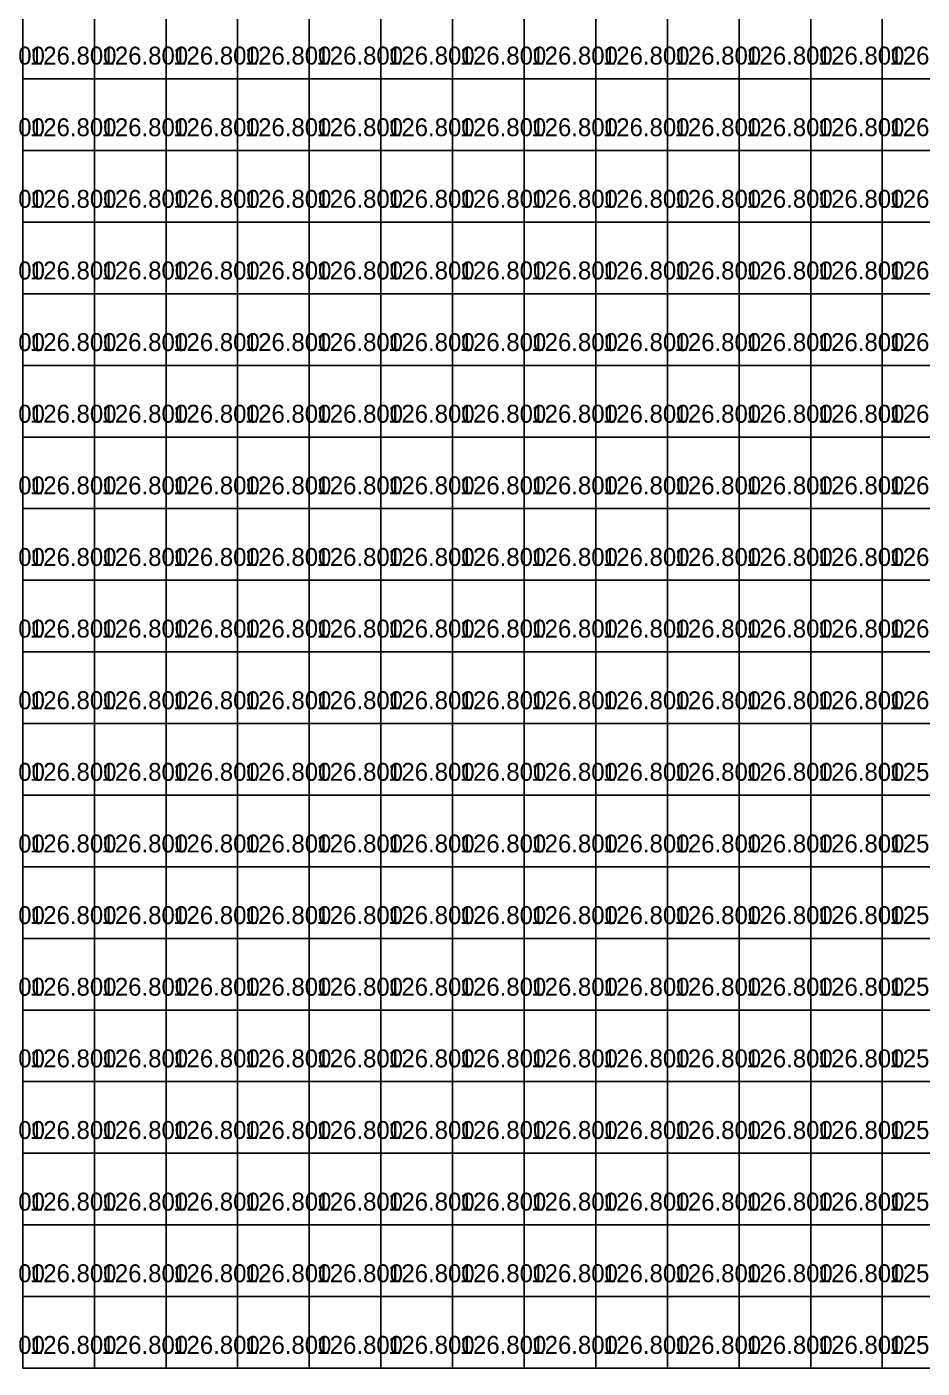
# Model space of a CAD drawing. Header units: metres. Extents: x 287857 to 287978, y 62957 to 63018.
# Drawn here: x 287910.98 to 287923.48, y 62956.83 to 62975.56 of the extents above; entities that cross this region are included whole.
import ezdxf

# ---------------------------------------------------------------- set-up
doc = ezdxf.new("R2010")
doc.units = ezdxf.units.M
doc.layers.add('ARCH-INTERP', color=7, linetype='Continuous', true_color=0x64748b)
doc.layers.add('ARCH-LEVEL-TXT', color=7, linetype='Continuous', true_color=0xa78bfa)

msp = doc.modelspace()

# ---------------------------------------------------------------- linework, layer by layer
at = {"layer": 'ARCH-INTERP'}
for points in [[(287910.925, 62974.831, 126.8), (287911.925, 62974.831, 126.8), (287911.925, 62975.831, 126.8), (287910.925, 62975.831, 126.8), (287910.925, 62974.831, 126.8)], [(287911.925, 62974.831, 126.8), (287912.925, 62974.831, 126.8), (287912.925, 62975.831, 126.8), (287911.925, 62975.831, 126.8), (287911.925, 62974.831, 126.8)], [(287912.925, 62974.831, 126.8), (287913.925, 62974.831, 126.8), (287913.925, 62975.831, 126.8), (287912.925, 62975.831, 126.8), (287912.925, 62974.831, 126.8)], [(287913.925, 62974.831, 126.8), (287914.925, 62974.831, 126.8), (287914.925, 62975.831, 126.8), (287913.925, 62975.831, 126.8), (287913.925, 62974.831, 126.8)], [(287914.925, 62974.831, 126.8), (287915.925, 62974.831, 126.8), (287915.925, 62975.831, 126.8), (287914.925, 62975.831, 126.8), (287914.925, 62974.831, 126.8)], [(287915.925, 62974.831, 126.8), (287916.925, 62974.831, 126.8), (287916.925, 62975.831, 126.8), (287915.925, 62975.831, 126.8), (287915.925, 62974.831, 126.8)], [(287916.925, 62974.831, 126.8), (287917.925, 62974.831, 126.8), (287917.925, 62975.831, 126.8), (287916.925, 62975.831, 126.8), (287916.925, 62974.831, 126.8)], [(287917.925, 62974.831, 126.8), (287918.925, 62974.831, 126.8), (287918.925, 62975.831, 126.8), (287917.925, 62975.831, 126.8), (287917.925, 62974.831, 126.8)], [(287918.925, 62974.831, 126.8), (287919.925, 62974.831, 126.8), (287919.925, 62975.831, 126.8), (287918.925, 62975.831, 126.8), (287918.925, 62974.831, 126.8)], [(287919.925, 62974.831, 126.8), (287920.925, 62974.831, 126.8), (287920.925, 62975.831, 126.8), (287919.925, 62975.831, 126.8), (287919.925, 62974.831, 126.8)], [(287920.925, 62974.831, 126.8), (287921.925, 62974.831, 126.8), (287921.925, 62975.831, 126.8), (287920.925, 62975.831, 126.8), (287920.925, 62974.831, 126.8)], [(287921.925, 62974.831, 126.8), (287922.925, 62974.831, 126.8), (287922.925, 62975.831, 126.8), (287921.925, 62975.831, 126.8), (287921.925, 62974.831, 126.8)], [(287922.925, 62974.831, 126.8), (287923.925, 62974.831, 126.8), (287923.925, 62975.831, 126.8), (287922.925, 62975.831, 126.8), (287922.925, 62974.831, 126.8)], [(287910.925, 62973.831, 126.8), (287911.925, 62973.831, 126.8), (287911.925, 62974.831, 126.8), (287910.925, 62974.831, 126.8), (287910.925, 62973.831, 126.8)], [(287911.925, 62973.831, 126.8), (287912.925, 62973.831, 126.8), (287912.925, 62974.831, 126.8), (287911.925, 62974.831, 126.8), (287911.925, 62973.831, 126.8)], [(287912.925, 62973.831, 126.8), (287913.925, 62973.831, 126.8), (287913.925, 62974.831, 126.8), (287912.925, 62974.831, 126.8), (287912.925, 62973.831, 126.8)], [(287913.925, 62973.831, 126.8), (287914.925, 62973.831, 126.8), (287914.925, 62974.831, 126.8), (287913.925, 62974.831, 126.8), (287913.925, 62973.831, 126.8)], [(287914.925, 62973.831, 126.8), (287915.925, 62973.831, 126.8), (287915.925, 62974.831, 126.8), (287914.925, 62974.831, 126.8), (287914.925, 62973.831, 126.8)], [(287915.925, 62973.831, 126.8), (287916.925, 62973.831, 126.8), (287916.925, 62974.831, 126.8), (287915.925, 62974.831, 126.8), (287915.925, 62973.831, 126.8)], [(287916.925, 62973.831, 126.8), (287917.925, 62973.831, 126.8), (287917.925, 62974.831, 126.8), (287916.925, 62974.831, 126.8), (287916.925, 62973.831, 126.8)], [(287917.925, 62973.831, 126.8), (287918.925, 62973.831, 126.8), (287918.925, 62974.831, 126.8), (287917.925, 62974.831, 126.8), (287917.925, 62973.831, 126.8)], [(287918.925, 62973.831, 126.8), (287919.925, 62973.831, 126.8), (287919.925, 62974.831, 126.8), (287918.925, 62974.831, 126.8), (287918.925, 62973.831, 126.8)], [(287919.925, 62973.831, 126.8), (287920.925, 62973.831, 126.8), (287920.925, 62974.831, 126.8), (287919.925, 62974.831, 126.8), (287919.925, 62973.831, 126.8)], [(287920.925, 62973.831, 126.8), (287921.925, 62973.831, 126.8), (287921.925, 62974.831, 126.8), (287920.925, 62974.831, 126.8), (287920.925, 62973.831, 126.8)], [(287921.925, 62973.831, 126.8), (287922.925, 62973.831, 126.8), (287922.925, 62974.831, 126.8), (287921.925, 62974.831, 126.8), (287921.925, 62973.831, 126.8)], [(287922.925, 62973.831, 126.8), (287923.925, 62973.831, 126.8), (287923.925, 62974.831, 126.8), (287922.925, 62974.831, 126.8), (287922.925, 62973.831, 126.8)], [(287910.925, 62972.831, 126.8), (287911.925, 62972.831, 126.8), (287911.925, 62973.831, 126.8), (287910.925, 62973.831, 126.8), (287910.925, 62972.831, 126.8)], [(287911.925, 62972.831, 126.8), (287912.925, 62972.831, 126.8), (287912.925, 62973.831, 126.8), (287911.925, 62973.831, 126.8), (287911.925, 62972.831, 126.8)], [(287912.925, 62972.831, 126.8), (287913.925, 62972.831, 126.8), (287913.925, 62973.831, 126.8), (287912.925, 62973.831, 126.8), (287912.925, 62972.831, 126.8)], [(287913.925, 62972.831, 126.8), (287914.925, 62972.831, 126.8), (287914.925, 62973.831, 126.8), (287913.925, 62973.831, 126.8), (287913.925, 62972.831, 126.8)], [(287914.925, 62972.831, 126.8), (287915.925, 62972.831, 126.8), (287915.925, 62973.831, 126.8), (287914.925, 62973.831, 126.8), (287914.925, 62972.831, 126.8)], [(287915.925, 62972.831, 126.8), (287916.925, 62972.831, 126.8), (287916.925, 62973.831, 126.8), (287915.925, 62973.831, 126.8), (287915.925, 62972.831, 126.8)], [(287916.925, 62972.831, 126.8), (287917.925, 62972.831, 126.8), (287917.925, 62973.831, 126.8), (287916.925, 62973.831, 126.8), (287916.925, 62972.831, 126.8)], [(287917.925, 62972.831, 126.8), (287918.925, 62972.831, 126.8), (287918.925, 62973.831, 126.8), (287917.925, 62973.831, 126.8), (287917.925, 62972.831, 126.8)], [(287918.925, 62972.831, 126.8), (287919.925, 62972.831, 126.8), (287919.925, 62973.831, 126.8), (287918.925, 62973.831, 126.8), (287918.925, 62972.831, 126.8)], [(287919.925, 62972.831, 126.8), (287920.925, 62972.831, 126.8), (287920.925, 62973.831, 126.8), (287919.925, 62973.831, 126.8), (287919.925, 62972.831, 126.8)], [(287920.925, 62972.831, 126.8), (287921.925, 62972.831, 126.8), (287921.925, 62973.831, 126.8), (287920.925, 62973.831, 126.8), (287920.925, 62972.831, 126.8)], [(287921.925, 62972.831, 126.8), (287922.925, 62972.831, 126.8), (287922.925, 62973.831, 126.8), (287921.925, 62973.831, 126.8), (287921.925, 62972.831, 126.8)], [(287922.925, 62972.831, 126.8), (287923.925, 62972.831, 126.8), (287923.925, 62973.831, 126.8), (287922.925, 62973.831, 126.8), (287922.925, 62972.831, 126.8)], [(287910.925, 62971.831, 126.8), (287911.925, 62971.831, 126.8), (287911.925, 62972.831, 126.8), (287910.925, 62972.831, 126.8), (287910.925, 62971.831, 126.8)], [(287911.925, 62971.831, 126.8), (287912.925, 62971.831, 126.8), (287912.925, 62972.831, 126.8), (287911.925, 62972.831, 126.8), (287911.925, 62971.831, 126.8)], [(287912.925, 62971.831, 126.8), (287913.925, 62971.831, 126.8), (287913.925, 62972.831, 126.8), (287912.925, 62972.831, 126.8), (287912.925, 62971.831, 126.8)], [(287913.925, 62971.831, 126.8), (287914.925, 62971.831, 126.8), (287914.925, 62972.831, 126.8), (287913.925, 62972.831, 126.8), (287913.925, 62971.831, 126.8)], [(287914.925, 62971.831, 126.8), (287915.925, 62971.831, 126.8), (287915.925, 62972.831, 126.8), (287914.925, 62972.831, 126.8), (287914.925, 62971.831, 126.8)], [(287915.925, 62971.831, 126.8), (287916.925, 62971.831, 126.8), (287916.925, 62972.831, 126.8), (287915.925, 62972.831, 126.8), (287915.925, 62971.831, 126.8)], [(287916.925, 62971.831, 126.8), (287917.925, 62971.831, 126.8), (287917.925, 62972.831, 126.8), (287916.925, 62972.831, 126.8), (287916.925, 62971.831, 126.8)], [(287917.925, 62971.831, 126.8), (287918.925, 62971.831, 126.8), (287918.925, 62972.831, 126.8), (287917.925, 62972.831, 126.8), (287917.925, 62971.831, 126.8)], [(287918.925, 62971.831, 126.8), (287919.925, 62971.831, 126.8), (287919.925, 62972.831, 126.8), (287918.925, 62972.831, 126.8), (287918.925, 62971.831, 126.8)], [(287919.925, 62971.831, 126.8), (287920.925, 62971.831, 126.8), (287920.925, 62972.831, 126.8), (287919.925, 62972.831, 126.8), (287919.925, 62971.831, 126.8)], [(287920.925, 62971.831, 126.8), (287921.925, 62971.831, 126.8), (287921.925, 62972.831, 126.8), (287920.925, 62972.831, 126.8), (287920.925, 62971.831, 126.8)], [(287921.925, 62971.831, 126.8), (287922.925, 62971.831, 126.8), (287922.925, 62972.831, 126.8), (287921.925, 62972.831, 126.8), (287921.925, 62971.831, 126.8)], [(287922.925, 62971.831, 126.8), (287923.925, 62971.831, 126.8), (287923.925, 62972.831, 126.8), (287922.925, 62972.831, 126.8), (287922.925, 62971.831, 126.8)], [(287910.925, 62970.831, 126.8), (287911.925, 62970.831, 126.8), (287911.925, 62971.831, 126.8), (287910.925, 62971.831, 126.8), (287910.925, 62970.831, 126.8)], [(287911.925, 62970.831, 126.8), (287912.925, 62970.831, 126.8), (287912.925, 62971.831, 126.8), (287911.925, 62971.831, 126.8), (287911.925, 62970.831, 126.8)], [(287912.925, 62970.831, 126.8), (287913.925, 62970.831, 126.8), (287913.925, 62971.831, 126.8), (287912.925, 62971.831, 126.8), (287912.925, 62970.831, 126.8)], [(287913.925, 62970.831, 126.8), (287914.925, 62970.831, 126.8), (287914.925, 62971.831, 126.8), (287913.925, 62971.831, 126.8), (287913.925, 62970.831, 126.8)], [(287914.925, 62970.831, 126.8), (287915.925, 62970.831, 126.8), (287915.925, 62971.831, 126.8), (287914.925, 62971.831, 126.8), (287914.925, 62970.831, 126.8)], [(287915.925, 62970.831, 126.8), (287916.925, 62970.831, 126.8), (287916.925, 62971.831, 126.8), (287915.925, 62971.831, 126.8), (287915.925, 62970.831, 126.8)], [(287916.925, 62970.831, 126.8), (287917.925, 62970.831, 126.8), (287917.925, 62971.831, 126.8), (287916.925, 62971.831, 126.8), (287916.925, 62970.831, 126.8)], [(287917.925, 62970.831, 126.8), (287918.925, 62970.831, 126.8), (287918.925, 62971.831, 126.8), (287917.925, 62971.831, 126.8), (287917.925, 62970.831, 126.8)], [(287918.925, 62970.831, 126.8), (287919.925, 62970.831, 126.8), (287919.925, 62971.831, 126.8), (287918.925, 62971.831, 126.8), (287918.925, 62970.831, 126.8)], [(287919.925, 62970.831, 126.8), (287920.925, 62970.831, 126.8), (287920.925, 62971.831, 126.8), (287919.925, 62971.831, 126.8), (287919.925, 62970.831, 126.8)], [(287920.925, 62970.831, 126.8), (287921.925, 62970.831, 126.8), (287921.925, 62971.831, 126.8), (287920.925, 62971.831, 126.8), (287920.925, 62970.831, 126.8)], [(287921.925, 62970.831, 126.8), (287922.925, 62970.831, 126.8), (287922.925, 62971.831, 126.8), (287921.925, 62971.831, 126.8), (287921.925, 62970.831, 126.8)], [(287922.925, 62970.831, 126.8), (287923.925, 62970.831, 126.8), (287923.925, 62971.831, 126.8), (287922.925, 62971.831, 126.8), (287922.925, 62970.831, 126.8)], [(287910.925, 62969.831, 126.8), (287911.925, 62969.831, 126.8), (287911.925, 62970.831, 126.8), (287910.925, 62970.831, 126.8), (287910.925, 62969.831, 126.8)], [(287911.925, 62969.831, 126.8), (287912.925, 62969.831, 126.8), (287912.925, 62970.831, 126.8), (287911.925, 62970.831, 126.8), (287911.925, 62969.831, 126.8)], [(287912.925, 62969.831, 126.8), (287913.925, 62969.831, 126.8), (287913.925, 62970.831, 126.8), (287912.925, 62970.831, 126.8), (287912.925, 62969.831, 126.8)], [(287913.925, 62969.831, 126.8), (287914.925, 62969.831, 126.8), (287914.925, 62970.831, 126.8), (287913.925, 62970.831, 126.8), (287913.925, 62969.831, 126.8)], [(287914.925, 62969.831, 126.8), (287915.925, 62969.831, 126.8), (287915.925, 62970.831, 126.8), (287914.925, 62970.831, 126.8), (287914.925, 62969.831, 126.8)], [(287915.925, 62969.831, 126.8), (287916.925, 62969.831, 126.8), (287916.925, 62970.831, 126.8), (287915.925, 62970.831, 126.8), (287915.925, 62969.831, 126.8)], [(287916.925, 62969.831, 126.8), (287917.925, 62969.831, 126.8), (287917.925, 62970.831, 126.8), (287916.925, 62970.831, 126.8), (287916.925, 62969.831, 126.8)], [(287917.925, 62969.831, 126.8), (287918.925, 62969.831, 126.8), (287918.925, 62970.831, 126.8), (287917.925, 62970.831, 126.8), (287917.925, 62969.831, 126.8)], [(287918.925, 62969.831, 126.8), (287919.925, 62969.831, 126.8), (287919.925, 62970.831, 126.8), (287918.925, 62970.831, 126.8), (287918.925, 62969.831, 126.8)], [(287919.925, 62969.831, 126.8), (287920.925, 62969.831, 126.8), (287920.925, 62970.831, 126.8), (287919.925, 62970.831, 126.8), (287919.925, 62969.831, 126.8)], [(287920.925, 62969.831, 126.8), (287921.925, 62969.831, 126.8), (287921.925, 62970.831, 126.8), (287920.925, 62970.831, 126.8), (287920.925, 62969.831, 126.8)], [(287921.925, 62969.831, 126.8), (287922.925, 62969.831, 126.8), (287922.925, 62970.831, 126.8), (287921.925, 62970.831, 126.8), (287921.925, 62969.831, 126.8)], [(287922.925, 62969.831, 126.8), (287923.925, 62969.831, 126.8), (287923.925, 62970.831, 126.8), (287922.925, 62970.831, 126.8), (287922.925, 62969.831, 126.8)], [(287910.925, 62968.831, 126.8), (287911.925, 62968.831, 126.8), (287911.925, 62969.831, 126.8), (287910.925, 62969.831, 126.8), (287910.925, 62968.831, 126.8)], [(287911.925, 62968.831, 126.8), (287912.925, 62968.831, 126.8), (287912.925, 62969.831, 126.8), (287911.925, 62969.831, 126.8), (287911.925, 62968.831, 126.8)], [(287912.925, 62968.831, 126.8), (287913.925, 62968.831, 126.8), (287913.925, 62969.831, 126.8), (287912.925, 62969.831, 126.8), (287912.925, 62968.831, 126.8)], [(287913.925, 62968.831, 126.8), (287914.925, 62968.831, 126.8), (287914.925, 62969.831, 126.8), (287913.925, 62969.831, 126.8), (287913.925, 62968.831, 126.8)], [(287914.925, 62968.831, 126.8), (287915.925, 62968.831, 126.8), (287915.925, 62969.831, 126.8), (287914.925, 62969.831, 126.8), (287914.925, 62968.831, 126.8)], [(287915.925, 62968.831, 126.8), (287916.925, 62968.831, 126.8), (287916.925, 62969.831, 126.8), (287915.925, 62969.831, 126.8), (287915.925, 62968.831, 126.8)], [(287916.925, 62968.831, 126.8), (287917.925, 62968.831, 126.8), (287917.925, 62969.831, 126.8), (287916.925, 62969.831, 126.8), (287916.925, 62968.831, 126.8)], [(287917.925, 62968.831, 126.8), (287918.925, 62968.831, 126.8), (287918.925, 62969.831, 126.8), (287917.925, 62969.831, 126.8), (287917.925, 62968.831, 126.8)], [(287918.925, 62968.831, 126.8), (287919.925, 62968.831, 126.8), (287919.925, 62969.831, 126.8), (287918.925, 62969.831, 126.8), (287918.925, 62968.831, 126.8)], [(287919.925, 62968.831, 126.8), (287920.925, 62968.831, 126.8), (287920.925, 62969.831, 126.8), (287919.925, 62969.831, 126.8), (287919.925, 62968.831, 126.8)], [(287920.925, 62968.831, 126.8), (287921.925, 62968.831, 126.8), (287921.925, 62969.831, 126.8), (287920.925, 62969.831, 126.8), (287920.925, 62968.831, 126.8)], [(287921.925, 62968.831, 126.8), (287922.925, 62968.831, 126.8), (287922.925, 62969.831, 126.8), (287921.925, 62969.831, 126.8), (287921.925, 62968.831, 126.8)], [(287922.925, 62968.831, 126.8), (287923.925, 62968.831, 126.8), (287923.925, 62969.831, 126.8), (287922.925, 62969.831, 126.8), (287922.925, 62968.831, 126.8)], [(287910.925, 62967.831, 126.8), (287911.925, 62967.831, 126.8), (287911.925, 62968.831, 126.8), (287910.925, 62968.831, 126.8), (287910.925, 62967.831, 126.8)], [(287911.925, 62967.831, 126.8), (287912.925, 62967.831, 126.8), (287912.925, 62968.831, 126.8), (287911.925, 62968.831, 126.8), (287911.925, 62967.831, 126.8)], [(287912.925, 62967.831, 126.8), (287913.925, 62967.831, 126.8), (287913.925, 62968.831, 126.8), (287912.925, 62968.831, 126.8), (287912.925, 62967.831, 126.8)], [(287913.925, 62967.831, 126.8), (287914.925, 62967.831, 126.8), (287914.925, 62968.831, 126.8), (287913.925, 62968.831, 126.8), (287913.925, 62967.831, 126.8)], [(287914.925, 62967.831, 126.8), (287915.925, 62967.831, 126.8), (287915.925, 62968.831, 126.8), (287914.925, 62968.831, 126.8), (287914.925, 62967.831, 126.8)], [(287915.925, 62967.831, 126.8), (287916.925, 62967.831, 126.8), (287916.925, 62968.831, 126.8), (287915.925, 62968.831, 126.8), (287915.925, 62967.831, 126.8)], [(287916.925, 62967.831, 126.8), (287917.925, 62967.831, 126.8), (287917.925, 62968.831, 126.8), (287916.925, 62968.831, 126.8), (287916.925, 62967.831, 126.8)], [(287917.925, 62967.831, 126.8), (287918.925, 62967.831, 126.8), (287918.925, 62968.831, 126.8), (287917.925, 62968.831, 126.8), (287917.925, 62967.831, 126.8)], [(287918.925, 62967.831, 126.8), (287919.925, 62967.831, 126.8), (287919.925, 62968.831, 126.8), (287918.925, 62968.831, 126.8), (287918.925, 62967.831, 126.8)], [(287919.925, 62967.831, 126.8), (287920.925, 62967.831, 126.8), (287920.925, 62968.831, 126.8), (287919.925, 62968.831, 126.8), (287919.925, 62967.831, 126.8)], [(287920.925, 62967.831, 126.8), (287921.925, 62967.831, 126.8), (287921.925, 62968.831, 126.8), (287920.925, 62968.831, 126.8), (287920.925, 62967.831, 126.8)], [(287921.925, 62967.831, 126.8), (287922.925, 62967.831, 126.8), (287922.925, 62968.831, 126.8), (287921.925, 62968.831, 126.8), (287921.925, 62967.831, 126.8)], [(287922.925, 62967.831, 126.8), (287923.925, 62967.831, 126.8), (287923.925, 62968.831, 126.8), (287922.925, 62968.831, 126.8), (287922.925, 62967.831, 126.8)], [(287910.925, 62966.831, 126.8), (287911.925, 62966.831, 126.8), (287911.925, 62967.831, 126.8), (287910.925, 62967.831, 126.8), (287910.925, 62966.831, 126.8)], [(287911.925, 62966.831, 126.8), (287912.925, 62966.831, 126.8), (287912.925, 62967.831, 126.8), (287911.925, 62967.831, 126.8), (287911.925, 62966.831, 126.8)], [(287912.925, 62966.831, 126.8), (287913.925, 62966.831, 126.8), (287913.925, 62967.831, 126.8), (287912.925, 62967.831, 126.8), (287912.925, 62966.831, 126.8)], [(287913.925, 62966.831, 126.8), (287914.925, 62966.831, 126.8), (287914.925, 62967.831, 126.8), (287913.925, 62967.831, 126.8), (287913.925, 62966.831, 126.8)], [(287914.925, 62966.831, 126.8), (287915.925, 62966.831, 126.8), (287915.925, 62967.831, 126.8), (287914.925, 62967.831, 126.8), (287914.925, 62966.831, 126.8)], [(287915.925, 62966.831, 126.8), (287916.925, 62966.831, 126.8), (287916.925, 62967.831, 126.8), (287915.925, 62967.831, 126.8), (287915.925, 62966.831, 126.8)], [(287916.925, 62966.831, 126.8), (287917.925, 62966.831, 126.8), (287917.925, 62967.831, 126.8), (287916.925, 62967.831, 126.8), (287916.925, 62966.831, 126.8)], [(287917.925, 62966.831, 126.8), (287918.925, 62966.831, 126.8), (287918.925, 62967.831, 126.8), (287917.925, 62967.831, 126.8), (287917.925, 62966.831, 126.8)], [(287918.925, 62966.831, 126.8), (287919.925, 62966.831, 126.8), (287919.925, 62967.831, 126.8), (287918.925, 62967.831, 126.8), (287918.925, 62966.831, 126.8)], [(287919.925, 62966.831, 126.8), (287920.925, 62966.831, 126.8), (287920.925, 62967.831, 126.8), (287919.925, 62967.831, 126.8), (287919.925, 62966.831, 126.8)], [(287920.925, 62966.831, 126.8), (287921.925, 62966.831, 126.8), (287921.925, 62967.831, 126.8), (287920.925, 62967.831, 126.8), (287920.925, 62966.831, 126.8)], [(287921.925, 62966.831, 126.8), (287922.925, 62966.831, 126.8), (287922.925, 62967.831, 126.8), (287921.925, 62967.831, 126.8), (287921.925, 62966.831, 126.8)], [(287922.925, 62966.831, 126.8), (287923.925, 62966.831, 126.8), (287923.925, 62967.831, 126.8), (287922.925, 62967.831, 126.8), (287922.925, 62966.831, 126.8)], [(287910.925, 62965.831, 126.8), (287911.925, 62965.831, 126.8), (287911.925, 62966.831, 126.8), (287910.925, 62966.831, 126.8), (287910.925, 62965.831, 126.8)], [(287911.925, 62965.831, 126.8), (287912.925, 62965.831, 126.8), (287912.925, 62966.831, 126.8), (287911.925, 62966.831, 126.8), (287911.925, 62965.831, 126.8)], [(287912.925, 62965.831, 126.8), (287913.925, 62965.831, 126.8), (287913.925, 62966.831, 126.8), (287912.925, 62966.831, 126.8), (287912.925, 62965.831, 126.8)], [(287913.925, 62965.831, 126.8), (287914.925, 62965.831, 126.8), (287914.925, 62966.831, 126.8), (287913.925, 62966.831, 126.8), (287913.925, 62965.831, 126.8)], [(287914.925, 62965.831, 126.8), (287915.925, 62965.831, 126.8), (287915.925, 62966.831, 126.8), (287914.925, 62966.831, 126.8), (287914.925, 62965.831, 126.8)], [(287915.925, 62965.831, 126.8), (287916.925, 62965.831, 126.8), (287916.925, 62966.831, 126.8), (287915.925, 62966.831, 126.8), (287915.925, 62965.831, 126.8)], [(287916.925, 62965.831, 126.8), (287917.925, 62965.831, 126.8), (287917.925, 62966.831, 126.8), (287916.925, 62966.831, 126.8), (287916.925, 62965.831, 126.8)], [(287917.925, 62965.831, 126.8), (287918.925, 62965.831, 126.8), (287918.925, 62966.831, 126.8), (287917.925, 62966.831, 126.8), (287917.925, 62965.831, 126.8)], [(287918.925, 62965.831, 126.8), (287919.925, 62965.831, 126.8), (287919.925, 62966.831, 126.8), (287918.925, 62966.831, 126.8), (287918.925, 62965.831, 126.8)], [(287919.925, 62965.831, 126.8), (287920.925, 62965.831, 126.8), (287920.925, 62966.831, 126.8), (287919.925, 62966.831, 126.8), (287919.925, 62965.831, 126.8)], [(287920.925, 62965.831, 126.8), (287921.925, 62965.831, 126.8), (287921.925, 62966.831, 126.8), (287920.925, 62966.831, 126.8), (287920.925, 62965.831, 126.8)], [(287921.925, 62965.831, 126.8), (287922.925, 62965.831, 126.8), (287922.925, 62966.831, 126.8), (287921.925, 62966.831, 126.8), (287921.925, 62965.831, 126.8)], [(287922.925, 62965.831, 126.8), (287923.925, 62965.831, 126.8), (287923.925, 62966.831, 126.8), (287922.925, 62966.831, 126.8), (287922.925, 62965.831, 126.8)], [(287910.925, 62964.831, 126.8), (287911.925, 62964.831, 126.8), (287911.925, 62965.831, 126.8), (287910.925, 62965.831, 126.8), (287910.925, 62964.831, 126.8)], [(287911.925, 62964.831, 126.8), (287912.925, 62964.831, 126.8), (287912.925, 62965.831, 126.8), (287911.925, 62965.831, 126.8), (287911.925, 62964.831, 126.8)], [(287912.925, 62964.831, 126.8), (287913.925, 62964.831, 126.8), (287913.925, 62965.831, 126.8), (287912.925, 62965.831, 126.8), (287912.925, 62964.831, 126.8)], [(287913.925, 62964.831, 126.8), (287914.925, 62964.831, 126.8), (287914.925, 62965.831, 126.8), (287913.925, 62965.831, 126.8), (287913.925, 62964.831, 126.8)], [(287914.925, 62964.831, 126.8), (287915.925, 62964.831, 126.8), (287915.925, 62965.831, 126.8), (287914.925, 62965.831, 126.8), (287914.925, 62964.831, 126.8)], [(287915.925, 62964.831, 126.8), (287916.925, 62964.831, 126.8), (287916.925, 62965.831, 126.8), (287915.925, 62965.831, 126.8), (287915.925, 62964.831, 126.8)], [(287916.925, 62964.831, 126.8), (287917.925, 62964.831, 126.8), (287917.925, 62965.831, 126.8), (287916.925, 62965.831, 126.8), (287916.925, 62964.831, 126.8)], [(287917.925, 62964.831, 126.8), (287918.925, 62964.831, 126.8), (287918.925, 62965.831, 126.8), (287917.925, 62965.831, 126.8), (287917.925, 62964.831, 126.8)], [(287918.925, 62964.831, 126.8), (287919.925, 62964.831, 126.8), (287919.925, 62965.831, 126.8), (287918.925, 62965.831, 126.8), (287918.925, 62964.831, 126.8)], [(287919.925, 62964.831, 126.8), (287920.925, 62964.831, 126.8), (287920.925, 62965.831, 126.8), (287919.925, 62965.831, 126.8), (287919.925, 62964.831, 126.8)], [(287920.925, 62964.831, 126.8), (287921.925, 62964.831, 126.8), (287921.925, 62965.831, 126.8), (287920.925, 62965.831, 126.8), (287920.925, 62964.831, 126.8)], [(287921.925, 62964.831, 126.8), (287922.925, 62964.831, 126.8), (287922.925, 62965.831, 126.8), (287921.925, 62965.831, 126.8), (287921.925, 62964.831, 126.8)], [(287922.925, 62964.831, 125.35), (287923.925, 62964.831, 125.35), (287923.925, 62965.831, 125.35), (287922.925, 62965.831, 125.35), (287922.925, 62964.831, 125.35)], [(287910.925, 62963.831, 126.8), (287911.925, 62963.831, 126.8), (287911.925, 62964.831, 126.8), (287910.925, 62964.831, 126.8), (287910.925, 62963.831, 126.8)], [(287911.925, 62963.831, 126.8), (287912.925, 62963.831, 126.8), (287912.925, 62964.831, 126.8), (287911.925, 62964.831, 126.8), (287911.925, 62963.831, 126.8)], [(287912.925, 62963.831, 126.8), (287913.925, 62963.831, 126.8), (287913.925, 62964.831, 126.8), (287912.925, 62964.831, 126.8), (287912.925, 62963.831, 126.8)], [(287913.925, 62963.831, 126.8), (287914.925, 62963.831, 126.8), (287914.925, 62964.831, 126.8), (287913.925, 62964.831, 126.8), (287913.925, 62963.831, 126.8)], [(287914.925, 62963.831, 126.8), (287915.925, 62963.831, 126.8), (287915.925, 62964.831, 126.8), (287914.925, 62964.831, 126.8), (287914.925, 62963.831, 126.8)], [(287915.925, 62963.831, 126.8), (287916.925, 62963.831, 126.8), (287916.925, 62964.831, 126.8), (287915.925, 62964.831, 126.8), (287915.925, 62963.831, 126.8)], [(287916.925, 62963.831, 126.8), (287917.925, 62963.831, 126.8), (287917.925, 62964.831, 126.8), (287916.925, 62964.831, 126.8), (287916.925, 62963.831, 126.8)], [(287917.925, 62963.831, 126.8), (287918.925, 62963.831, 126.8), (287918.925, 62964.831, 126.8), (287917.925, 62964.831, 126.8), (287917.925, 62963.831, 126.8)], [(287918.925, 62963.831, 126.8), (287919.925, 62963.831, 126.8), (287919.925, 62964.831, 126.8), (287918.925, 62964.831, 126.8), (287918.925, 62963.831, 126.8)], [(287919.925, 62963.831, 126.8), (287920.925, 62963.831, 126.8), (287920.925, 62964.831, 126.8), (287919.925, 62964.831, 126.8), (287919.925, 62963.831, 126.8)], [(287920.925, 62963.831, 126.8), (287921.925, 62963.831, 126.8), (287921.925, 62964.831, 126.8), (287920.925, 62964.831, 126.8), (287920.925, 62963.831, 126.8)], [(287921.925, 62963.831, 126.8), (287922.925, 62963.831, 126.8), (287922.925, 62964.831, 126.8), (287921.925, 62964.831, 126.8), (287921.925, 62963.831, 126.8)], [(287922.925, 62963.831, 125.35), (287923.925, 62963.831, 125.35), (287923.925, 62964.831, 125.35), (287922.925, 62964.831, 125.35), (287922.925, 62963.831, 125.35)], [(287910.925, 62962.831, 126.8), (287911.925, 62962.831, 126.8), (287911.925, 62963.831, 126.8), (287910.925, 62963.831, 126.8), (287910.925, 62962.831, 126.8)], [(287911.925, 62962.831, 126.8), (287912.925, 62962.831, 126.8), (287912.925, 62963.831, 126.8), (287911.925, 62963.831, 126.8), (287911.925, 62962.831, 126.8)], [(287912.925, 62962.831, 126.8), (287913.925, 62962.831, 126.8), (287913.925, 62963.831, 126.8), (287912.925, 62963.831, 126.8), (287912.925, 62962.831, 126.8)], [(287913.925, 62962.831, 126.8), (287914.925, 62962.831, 126.8), (287914.925, 62963.831, 126.8), (287913.925, 62963.831, 126.8), (287913.925, 62962.831, 126.8)], [(287914.925, 62962.831, 126.8), (287915.925, 62962.831, 126.8), (287915.925, 62963.831, 126.8), (287914.925, 62963.831, 126.8), (287914.925, 62962.831, 126.8)], [(287915.925, 62962.831, 126.8), (287916.925, 62962.831, 126.8), (287916.925, 62963.831, 126.8), (287915.925, 62963.831, 126.8), (287915.925, 62962.831, 126.8)], [(287916.925, 62962.831, 126.8), (287917.925, 62962.831, 126.8), (287917.925, 62963.831, 126.8), (287916.925, 62963.831, 126.8), (287916.925, 62962.831, 126.8)], [(287917.925, 62962.831, 126.8), (287918.925, 62962.831, 126.8), (287918.925, 62963.831, 126.8), (287917.925, 62963.831, 126.8), (287917.925, 62962.831, 126.8)], [(287918.925, 62962.831, 126.8), (287919.925, 62962.831, 126.8), (287919.925, 62963.831, 126.8), (287918.925, 62963.831, 126.8), (287918.925, 62962.831, 126.8)], [(287919.925, 62962.831, 126.8), (287920.925, 62962.831, 126.8), (287920.925, 62963.831, 126.8), (287919.925, 62963.831, 126.8), (287919.925, 62962.831, 126.8)], [(287920.925, 62962.831, 126.8), (287921.925, 62962.831, 126.8), (287921.925, 62963.831, 126.8), (287920.925, 62963.831, 126.8), (287920.925, 62962.831, 126.8)], [(287921.925, 62962.831, 126.8), (287922.925, 62962.831, 126.8), (287922.925, 62963.831, 126.8), (287921.925, 62963.831, 126.8), (287921.925, 62962.831, 126.8)], [(287922.925, 62962.831, 125.35), (287923.925, 62962.831, 125.35), (287923.925, 62963.831, 125.35), (287922.925, 62963.831, 125.35), (287922.925, 62962.831, 125.35)], [(287910.925, 62961.831, 126.8), (287911.925, 62961.831, 126.8), (287911.925, 62962.831, 126.8), (287910.925, 62962.831, 126.8), (287910.925, 62961.831, 126.8)], [(287911.925, 62961.831, 126.8), (287912.925, 62961.831, 126.8), (287912.925, 62962.831, 126.8), (287911.925, 62962.831, 126.8), (287911.925, 62961.831, 126.8)], [(287912.925, 62961.831, 126.8), (287913.925, 62961.831, 126.8), (287913.925, 62962.831, 126.8), (287912.925, 62962.831, 126.8), (287912.925, 62961.831, 126.8)], [(287913.925, 62961.831, 126.8), (287914.925, 62961.831, 126.8), (287914.925, 62962.831, 126.8), (287913.925, 62962.831, 126.8), (287913.925, 62961.831, 126.8)], [(287914.925, 62961.831, 126.8), (287915.925, 62961.831, 126.8), (287915.925, 62962.831, 126.8), (287914.925, 62962.831, 126.8), (287914.925, 62961.831, 126.8)], [(287915.925, 62961.831, 126.8), (287916.925, 62961.831, 126.8), (287916.925, 62962.831, 126.8), (287915.925, 62962.831, 126.8), (287915.925, 62961.831, 126.8)], [(287916.925, 62961.831, 126.8), (287917.925, 62961.831, 126.8), (287917.925, 62962.831, 126.8), (287916.925, 62962.831, 126.8), (287916.925, 62961.831, 126.8)], [(287917.925, 62961.831, 126.8), (287918.925, 62961.831, 126.8), (287918.925, 62962.831, 126.8), (287917.925, 62962.831, 126.8), (287917.925, 62961.831, 126.8)], [(287918.925, 62961.831, 126.8), (287919.925, 62961.831, 126.8), (287919.925, 62962.831, 126.8), (287918.925, 62962.831, 126.8), (287918.925, 62961.831, 126.8)], [(287919.925, 62961.831, 126.8), (287920.925, 62961.831, 126.8), (287920.925, 62962.831, 126.8), (287919.925, 62962.831, 126.8), (287919.925, 62961.831, 126.8)], [(287920.925, 62961.831, 126.8), (287921.925, 62961.831, 126.8), (287921.925, 62962.831, 126.8), (287920.925, 62962.831, 126.8), (287920.925, 62961.831, 126.8)], [(287921.925, 62961.831, 126.8), (287922.925, 62961.831, 126.8), (287922.925, 62962.831, 126.8), (287921.925, 62962.831, 126.8), (287921.925, 62961.831, 126.8)], [(287922.925, 62961.831, 125.35), (287923.925, 62961.831, 125.35), (287923.925, 62962.831, 125.35), (287922.925, 62962.831, 125.35), (287922.925, 62961.831, 125.35)], [(287910.925, 62960.831, 126.8), (287911.925, 62960.831, 126.8), (287911.925, 62961.831, 126.8), (287910.925, 62961.831, 126.8), (287910.925, 62960.831, 126.8)], [(287911.925, 62960.831, 126.8), (287912.925, 62960.831, 126.8), (287912.925, 62961.831, 126.8), (287911.925, 62961.831, 126.8), (287911.925, 62960.831, 126.8)], [(287912.925, 62960.831, 126.8), (287913.925, 62960.831, 126.8), (287913.925, 62961.831, 126.8), (287912.925, 62961.831, 126.8), (287912.925, 62960.831, 126.8)], [(287913.925, 62960.831, 126.8), (287914.925, 62960.831, 126.8), (287914.925, 62961.831, 126.8), (287913.925, 62961.831, 126.8), (287913.925, 62960.831, 126.8)], [(287914.925, 62960.831, 126.8), (287915.925, 62960.831, 126.8), (287915.925, 62961.831, 126.8), (287914.925, 62961.831, 126.8), (287914.925, 62960.831, 126.8)], [(287915.925, 62960.831, 126.8), (287916.925, 62960.831, 126.8), (287916.925, 62961.831, 126.8), (287915.925, 62961.831, 126.8), (287915.925, 62960.831, 126.8)], [(287916.925, 62960.831, 126.8), (287917.925, 62960.831, 126.8), (287917.925, 62961.831, 126.8), (287916.925, 62961.831, 126.8), (287916.925, 62960.831, 126.8)], [(287917.925, 62960.831, 126.8), (287918.925, 62960.831, 126.8), (287918.925, 62961.831, 126.8), (287917.925, 62961.831, 126.8), (287917.925, 62960.831, 126.8)], [(287918.925, 62960.831, 126.8), (287919.925, 62960.831, 126.8), (287919.925, 62961.831, 126.8), (287918.925, 62961.831, 126.8), (287918.925, 62960.831, 126.8)], [(287919.925, 62960.831, 126.8), (287920.925, 62960.831, 126.8), (287920.925, 62961.831, 126.8), (287919.925, 62961.831, 126.8), (287919.925, 62960.831, 126.8)], [(287920.925, 62960.831, 126.8), (287921.925, 62960.831, 126.8), (287921.925, 62961.831, 126.8), (287920.925, 62961.831, 126.8), (287920.925, 62960.831, 126.8)], [(287921.925, 62960.831, 126.8), (287922.925, 62960.831, 126.8), (287922.925, 62961.831, 126.8), (287921.925, 62961.831, 126.8), (287921.925, 62960.831, 126.8)], [(287922.925, 62960.831, 125.35), (287923.925, 62960.831, 125.35), (287923.925, 62961.831, 125.35), (287922.925, 62961.831, 125.35), (287922.925, 62960.831, 125.35)], [(287910.925, 62959.831, 126.8), (287911.925, 62959.831, 126.8), (287911.925, 62960.831, 126.8), (287910.925, 62960.831, 126.8), (287910.925, 62959.831, 126.8)], [(287911.925, 62959.831, 126.8), (287912.925, 62959.831, 126.8), (287912.925, 62960.831, 126.8), (287911.925, 62960.831, 126.8), (287911.925, 62959.831, 126.8)], [(287912.925, 62959.831, 126.8), (287913.925, 62959.831, 126.8), (287913.925, 62960.831, 126.8), (287912.925, 62960.831, 126.8), (287912.925, 62959.831, 126.8)], [(287913.925, 62959.831, 126.8), (287914.925, 62959.831, 126.8), (287914.925, 62960.831, 126.8), (287913.925, 62960.831, 126.8), (287913.925, 62959.831, 126.8)], [(287914.925, 62959.831, 126.8), (287915.925, 62959.831, 126.8), (287915.925, 62960.831, 126.8), (287914.925, 62960.831, 126.8), (287914.925, 62959.831, 126.8)], [(287915.925, 62959.831, 126.8), (287916.925, 62959.831, 126.8), (287916.925, 62960.831, 126.8), (287915.925, 62960.831, 126.8), (287915.925, 62959.831, 126.8)], [(287916.925, 62959.831, 126.8), (287917.925, 62959.831, 126.8), (287917.925, 62960.831, 126.8), (287916.925, 62960.831, 126.8), (287916.925, 62959.831, 126.8)], [(287917.925, 62959.831, 126.8), (287918.925, 62959.831, 126.8), (287918.925, 62960.831, 126.8), (287917.925, 62960.831, 126.8), (287917.925, 62959.831, 126.8)], [(287918.925, 62959.831, 126.8), (287919.925, 62959.831, 126.8), (287919.925, 62960.831, 126.8), (287918.925, 62960.831, 126.8), (287918.925, 62959.831, 126.8)], [(287919.925, 62959.831, 126.8), (287920.925, 62959.831, 126.8), (287920.925, 62960.831, 126.8), (287919.925, 62960.831, 126.8), (287919.925, 62959.831, 126.8)], [(287920.925, 62959.831, 126.8), (287921.925, 62959.831, 126.8), (287921.925, 62960.831, 126.8), (287920.925, 62960.831, 126.8), (287920.925, 62959.831, 126.8)], [(287921.925, 62959.831, 126.8), (287922.925, 62959.831, 126.8), (287922.925, 62960.831, 126.8), (287921.925, 62960.831, 126.8), (287921.925, 62959.831, 126.8)], [(287922.925, 62959.831, 125.35), (287923.925, 62959.831, 125.35), (287923.925, 62960.831, 125.35), (287922.925, 62960.831, 125.35), (287922.925, 62959.831, 125.35)], [(287910.925, 62958.831, 126.8), (287911.925, 62958.831, 126.8), (287911.925, 62959.831, 126.8), (287910.925, 62959.831, 126.8), (287910.925, 62958.831, 126.8)], [(287911.925, 62958.831, 126.8), (287912.925, 62958.831, 126.8), (287912.925, 62959.831, 126.8), (287911.925, 62959.831, 126.8), (287911.925, 62958.831, 126.8)], [(287912.925, 62958.831, 126.8), (287913.925, 62958.831, 126.8), (287913.925, 62959.831, 126.8), (287912.925, 62959.831, 126.8), (287912.925, 62958.831, 126.8)], [(287913.925, 62958.831, 126.8), (287914.925, 62958.831, 126.8), (287914.925, 62959.831, 126.8), (287913.925, 62959.831, 126.8), (287913.925, 62958.831, 126.8)], [(287914.925, 62958.831, 126.8), (287915.925, 62958.831, 126.8), (287915.925, 62959.831, 126.8), (287914.925, 62959.831, 126.8), (287914.925, 62958.831, 126.8)], [(287915.925, 62958.831, 126.8), (287916.925, 62958.831, 126.8), (287916.925, 62959.831, 126.8), (287915.925, 62959.831, 126.8), (287915.925, 62958.831, 126.8)], [(287916.925, 62958.831, 126.8), (287917.925, 62958.831, 126.8), (287917.925, 62959.831, 126.8), (287916.925, 62959.831, 126.8), (287916.925, 62958.831, 126.8)], [(287917.925, 62958.831, 126.8), (287918.925, 62958.831, 126.8), (287918.925, 62959.831, 126.8), (287917.925, 62959.831, 126.8), (287917.925, 62958.831, 126.8)], [(287918.925, 62958.831, 126.8), (287919.925, 62958.831, 126.8), (287919.925, 62959.831, 126.8), (287918.925, 62959.831, 126.8), (287918.925, 62958.831, 126.8)], [(287919.925, 62958.831, 126.8), (287920.925, 62958.831, 126.8), (287920.925, 62959.831, 126.8), (287919.925, 62959.831, 126.8), (287919.925, 62958.831, 126.8)], [(287920.925, 62958.831, 126.8), (287921.925, 62958.831, 126.8), (287921.925, 62959.831, 126.8), (287920.925, 62959.831, 126.8), (287920.925, 62958.831, 126.8)], [(287921.925, 62958.831, 126.8), (287922.925, 62958.831, 126.8), (287922.925, 62959.831, 126.8), (287921.925, 62959.831, 126.8), (287921.925, 62958.831, 126.8)], [(287922.925, 62958.831, 125.35), (287923.925, 62958.831, 125.35), (287923.925, 62959.831, 125.35), (287922.925, 62959.831, 125.35), (287922.925, 62958.831, 125.35)], [(287910.925, 62957.831, 126.8), (287911.925, 62957.831, 126.8), (287911.925, 62958.831, 126.8), (287910.925, 62958.831, 126.8), (287910.925, 62957.831, 126.8)], [(287911.925, 62957.831, 126.8), (287912.925, 62957.831, 126.8), (287912.925, 62958.831, 126.8), (287911.925, 62958.831, 126.8), (287911.925, 62957.831, 126.8)], [(287912.925, 62957.831, 126.8), (287913.925, 62957.831, 126.8), (287913.925, 62958.831, 126.8), (287912.925, 62958.831, 126.8), (287912.925, 62957.831, 126.8)], [(287913.925, 62957.831, 126.8), (287914.925, 62957.831, 126.8), (287914.925, 62958.831, 126.8), (287913.925, 62958.831, 126.8), (287913.925, 62957.831, 126.8)], [(287914.925, 62957.831, 126.8), (287915.925, 62957.831, 126.8), (287915.925, 62958.831, 126.8), (287914.925, 62958.831, 126.8), (287914.925, 62957.831, 126.8)], [(287915.925, 62957.831, 126.8), (287916.925, 62957.831, 126.8), (287916.925, 62958.831, 126.8), (287915.925, 62958.831, 126.8), (287915.925, 62957.831, 126.8)], [(287916.925, 62957.831, 126.8), (287917.925, 62957.831, 126.8), (287917.925, 62958.831, 126.8), (287916.925, 62958.831, 126.8), (287916.925, 62957.831, 126.8)], [(287917.925, 62957.831, 126.8), (287918.925, 62957.831, 126.8), (287918.925, 62958.831, 126.8), (287917.925, 62958.831, 126.8), (287917.925, 62957.831, 126.8)], [(287918.925, 62957.831, 126.8), (287919.925, 62957.831, 126.8), (287919.925, 62958.831, 126.8), (287918.925, 62958.831, 126.8), (287918.925, 62957.831, 126.8)], [(287919.925, 62957.831, 126.8), (287920.925, 62957.831, 126.8), (287920.925, 62958.831, 126.8), (287919.925, 62958.831, 126.8), (287919.925, 62957.831, 126.8)], [(287920.925, 62957.831, 126.8), (287921.925, 62957.831, 126.8), (287921.925, 62958.831, 126.8), (287920.925, 62958.831, 126.8), (287920.925, 62957.831, 126.8)], [(287921.925, 62957.831, 126.8), (287922.925, 62957.831, 126.8), (287922.925, 62958.831, 126.8), (287921.925, 62958.831, 126.8), (287921.925, 62957.831, 126.8)], [(287922.925, 62957.831, 125.35), (287923.925, 62957.831, 125.35), (287923.925, 62958.831, 125.35), (287922.925, 62958.831, 125.35), (287922.925, 62957.831, 125.35)], [(287910.925, 62956.831, 126.8), (287911.925, 62956.831, 126.8), (287911.925, 62957.831, 126.8), (287910.925, 62957.831, 126.8), (287910.925, 62956.831, 126.8)], [(287911.925, 62956.831, 126.8), (287912.925, 62956.831, 126.8), (287912.925, 62957.831, 126.8), (287911.925, 62957.831, 126.8), (287911.925, 62956.831, 126.8)], [(287912.925, 62956.831, 126.8), (287913.925, 62956.831, 126.8), (287913.925, 62957.831, 126.8), (287912.925, 62957.831, 126.8), (287912.925, 62956.831, 126.8)], [(287913.925, 62956.831, 126.8), (287914.925, 62956.831, 126.8), (287914.925, 62957.831, 126.8), (287913.925, 62957.831, 126.8), (287913.925, 62956.831, 126.8)], [(287914.925, 62956.831, 126.8), (287915.925, 62956.831, 126.8), (287915.925, 62957.831, 126.8), (287914.925, 62957.831, 126.8), (287914.925, 62956.831, 126.8)], [(287915.925, 62956.831, 126.8), (287916.925, 62956.831, 126.8), (287916.925, 62957.831, 126.8), (287915.925, 62957.831, 126.8), (287915.925, 62956.831, 126.8)], [(287916.925, 62956.831, 126.8), (287917.925, 62956.831, 126.8), (287917.925, 62957.831, 126.8), (287916.925, 62957.831, 126.8), (287916.925, 62956.831, 126.8)], [(287917.925, 62956.831, 126.8), (287918.925, 62956.831, 126.8), (287918.925, 62957.831, 126.8), (287917.925, 62957.831, 126.8), (287917.925, 62956.831, 126.8)], [(287918.925, 62956.831, 126.8), (287919.925, 62956.831, 126.8), (287919.925, 62957.831, 126.8), (287918.925, 62957.831, 126.8), (287918.925, 62956.831, 126.8)], [(287919.925, 62956.831, 126.8), (287920.925, 62956.831, 126.8), (287920.925, 62957.831, 126.8), (287919.925, 62957.831, 126.8), (287919.925, 62956.831, 126.8)], [(287920.925, 62956.831, 126.8), (287921.925, 62956.831, 126.8), (287921.925, 62957.831, 126.8), (287920.925, 62957.831, 126.8), (287920.925, 62956.831, 126.8)], [(287921.925, 62956.831, 126.8), (287922.925, 62956.831, 126.8), (287922.925, 62957.831, 126.8), (287921.925, 62957.831, 126.8), (287921.925, 62956.831, 126.8)], [(287922.925, 62956.831, 125.35), (287923.925, 62956.831, 125.35), (287923.925, 62957.831, 125.35), (287922.925, 62957.831, 125.35), (287922.925, 62956.831, 125.35)]]:
    msp.add_polyline3d(points, dxfattribs=at)

# ---------------------------------------------------------------- texts
at = {"layer": 'ARCH-LEVEL-TXT'}
for s, p in [('126.800', (287910.025, 62975.031, 126.8)), ('126.800', (287911.025, 62975.031, 126.8)), ('126.800', (287912.025, 62975.031, 126.8)), ('126.800', (287913.025, 62975.031, 126.8)), ('126.800', (287914.025, 62975.031, 126.8)), ('126.800', (287915.025, 62975.031, 126.8)), ('126.800', (287916.025, 62975.031, 126.8)), ('126.800', (287917.025, 62975.031, 126.8)), ('126.800', (287918.025, 62975.031, 126.8)), ('126.800', (287919.025, 62975.031, 126.8)), ('126.800', (287920.025, 62975.031, 126.8)), ('126.800', (287921.025, 62975.031, 126.8)), ('126.800', (287922.025, 62975.031, 126.8)), ('126.800', (287923.025, 62975.031, 126.8)), ('126.800', (287910.025, 62974.031, 126.8)), ('126.800', (287911.025, 62974.031, 126.8)), ('126.800', (287912.025, 62974.031, 126.8)), ('126.800', (287913.025, 62974.031, 126.8)), ('126.800', (287914.025, 62974.031, 126.8)), ('126.800', (287915.025, 62974.031, 126.8)), ('126.800', (287916.025, 62974.031, 126.8)), ('126.800', (287917.025, 62974.031, 126.8)), ('126.800', (287918.025, 62974.031, 126.8)), ('126.800', (287919.025, 62974.031, 126.8)), ('126.800', (287920.025, 62974.031, 126.8)), ('126.800', (287921.025, 62974.031, 126.8)), ('126.800', (287922.025, 62974.031, 126.8)), ('126.800', (287923.025, 62974.031, 126.8)), ('126.800', (287910.025, 62973.031, 126.8)), ('126.800', (287911.025, 62973.031, 126.8)), ('126.800', (287912.025, 62973.031, 126.8)), ('126.800', (287913.025, 62973.031, 126.8)), ('126.800', (287914.025, 62973.031, 126.8)), ('126.800', (287915.025, 62973.031, 126.8)), ('126.800', (287916.025, 62973.031, 126.8)), ('126.800', (287917.025, 62973.031, 126.8)), ('126.800', (287918.025, 62973.031, 126.8)), ('126.800', (287919.025, 62973.031, 126.8)), ('126.800', (287920.025, 62973.031, 126.8)), ('126.800', (287921.025, 62973.031, 126.8)), ('126.800', (287922.025, 62973.031, 126.8)), ('126.800', (287923.025, 62973.031, 126.8)), ('126.800', (287910.025, 62972.031, 126.8)), ('126.800', (287911.025, 62972.031, 126.8)), ('126.800', (287912.025, 62972.031, 126.8)), ('126.800', (287913.025, 62972.031, 126.8)), ('126.800', (287914.025, 62972.031, 126.8)), ('126.800', (287915.025, 62972.031, 126.8)), ('126.800', (287916.025, 62972.031, 126.8)), ('126.800', (287917.025, 62972.031, 126.8)), ('126.800', (287918.025, 62972.031, 126.8)), ('126.800', (287919.025, 62972.031, 126.8)), ('126.800', (287920.025, 62972.031, 126.8)), ('126.800', (287921.025, 62972.031, 126.8)), ('126.800', (287922.025, 62972.031, 126.8)), ('126.800', (287923.025, 62972.031, 126.8)), ('126.800', (287910.025, 62971.031, 126.8)), ('126.800', (287911.025, 62971.031, 126.8)), ('126.800', (287912.025, 62971.031, 126.8)), ('126.800', (287913.025, 62971.031, 126.8)), ('126.800', (287914.025, 62971.031, 126.8)), ('126.800', (287915.025, 62971.031, 126.8)), ('126.800', (287916.025, 62971.031, 126.8)), ('126.800', (287917.025, 62971.031, 126.8)), ('126.800', (287918.025, 62971.031, 126.8)), ('126.800', (287919.025, 62971.031, 126.8)), ('126.800', (287920.025, 62971.031, 126.8)), ('126.800', (287921.025, 62971.031, 126.8)), ('126.800', (287922.025, 62971.031, 126.8)), ('126.800', (287923.025, 62971.031, 126.8)), ('126.800', (287910.025, 62970.031, 126.8)), ('126.800', (287911.025, 62970.031, 126.8)), ('126.800', (287912.025, 62970.031, 126.8)), ('126.800', (287913.025, 62970.031, 126.8)), ('126.800', (287914.025, 62970.031, 126.8)), ('126.800', (287915.025, 62970.031, 126.8)), ('126.800', (287916.025, 62970.031, 126.8)), ('126.800', (287917.025, 62970.031, 126.8)), ('126.800', (287918.025, 62970.031, 126.8)), ('126.800', (287919.025, 62970.031, 126.8)), ('126.800', (287920.025, 62970.031, 126.8)), ('126.800', (287921.025, 62970.031, 126.8)), ('126.800', (287922.025, 62970.031, 126.8)), ('126.800', (287923.025, 62970.031, 126.8)), ('126.800', (287910.025, 62969.031, 126.8)), ('126.800', (287911.025, 62969.031, 126.8)), ('126.800', (287912.025, 62969.031, 126.8)), ('126.800', (287913.025, 62969.031, 126.8)), ('126.800', (287914.025, 62969.031, 126.8)), ('126.800', (287915.025, 62969.031, 126.8)), ('126.800', (287916.025, 62969.031, 126.8)), ('126.800', (287917.025, 62969.031, 126.8)), ('126.800', (287918.025, 62969.031, 126.8)), ('126.800', (287919.025, 62969.031, 126.8)), ('126.800', (287920.025, 62969.031, 126.8)), ('126.800', (287921.025, 62969.031, 126.8)), ('126.800', (287922.025, 62969.031, 126.8)), ('126.800', (287923.025, 62969.031, 126.8)), ('126.800', (287910.025, 62968.031, 126.8)), ('126.800', (287911.025, 62968.031, 126.8)), ('126.800', (287912.025, 62968.031, 126.8)), ('126.800', (287913.025, 62968.031, 126.8)), ('126.800', (287914.025, 62968.031, 126.8)), ('126.800', (287915.025, 62968.031, 126.8)), ('126.800', (287916.025, 62968.031, 126.8)), ('126.800', (287917.025, 62968.031, 126.8)), ('126.800', (287918.025, 62968.031, 126.8)), ('126.800', (287919.025, 62968.031, 126.8)), ('126.800', (287920.025, 62968.031, 126.8)), ('126.800', (287921.025, 62968.031, 126.8)), ('126.800', (287922.025, 62968.031, 126.8)), ('126.800', (287923.025, 62968.031, 126.8)), ('126.800', (287910.025, 62967.031, 126.8)), ('126.800', (287911.025, 62967.031, 126.8)), ('126.800', (287912.025, 62967.031, 126.8)), ('126.800', (287913.025, 62967.031, 126.8)), ('126.800', (287914.025, 62967.031, 126.8)), ('126.800', (287915.025, 62967.031, 126.8)), ('126.800', (287916.025, 62967.031, 126.8)), ('126.800', (287917.025, 62967.031, 126.8)), ('126.800', (287918.025, 62967.031, 126.8)), ('126.800', (287919.025, 62967.031, 126.8)), ('126.800', (287920.025, 62967.031, 126.8)), ('126.800', (287921.025, 62967.031, 126.8)), ('126.800', (287922.025, 62967.031, 126.8)), ('126.800', (287923.025, 62967.031, 126.8)), ('126.800', (287910.025, 62966.031, 126.8)), ('126.800', (287911.025, 62966.031, 126.8)), ('126.800', (287912.025, 62966.031, 126.8)), ('126.800', (287913.025, 62966.031, 126.8)), ('126.800', (287914.025, 62966.031, 126.8)), ('126.800', (287915.025, 62966.031, 126.8)), ('126.800', (287916.025, 62966.031, 126.8)), ('126.800', (287917.025, 62966.031, 126.8)), ('126.800', (287918.025, 62966.031, 126.8)), ('126.800', (287919.025, 62966.031, 126.8)), ('126.800', (287920.025, 62966.031, 126.8)), ('126.800', (287921.025, 62966.031, 126.8)), ('126.800', (287922.025, 62966.031, 126.8)), ('126.800', (287923.025, 62966.031, 126.8)), ('126.800', (287910.025, 62965.031, 126.8)), ('126.800', (287911.025, 62965.031, 126.8)), ('126.800', (287912.025, 62965.031, 126.8)), ('126.800', (287913.025, 62965.031, 126.8)), ('126.800', (287914.025, 62965.031, 126.8)), ('126.800', (287915.025, 62965.031, 126.8)), ('126.800', (287916.025, 62965.031, 126.8)), ('126.800', (287917.025, 62965.031, 126.8)), ('126.800', (287918.025, 62965.031, 126.8)), ('126.800', (287919.025, 62965.031, 126.8)), ('126.800', (287920.025, 62965.031, 126.8)), ('126.800', (287921.025, 62965.031, 126.8)), ('126.800', (287922.025, 62965.031, 126.8)), ('125.350', (287923.025, 62965.031, 125.35)), ('126.800', (287910.025, 62964.031, 126.8)), ('126.800', (287911.025, 62964.031, 126.8)), ('126.800', (287912.025, 62964.031, 126.8)), ('126.800', (287913.025, 62964.031, 126.8)), ('126.800', (287914.025, 62964.031, 126.8)), ('126.800', (287915.025, 62964.031, 126.8)), ('126.800', (287916.025, 62964.031, 126.8)), ('126.800', (287917.025, 62964.031, 126.8)), ('126.800', (287918.025, 62964.031, 126.8)), ('126.800', (287919.025, 62964.031, 126.8)), ('126.800', (287920.025, 62964.031, 126.8)), ('126.800', (287921.025, 62964.031, 126.8)), ('126.800', (287922.025, 62964.031, 126.8)), ('125.350', (287923.025, 62964.031, 125.35)), ('126.800', (287910.025, 62963.031, 126.8)), ('126.800', (287911.025, 62963.031, 126.8)), ('126.800', (287912.025, 62963.031, 126.8)), ('126.800', (287913.025, 62963.031, 126.8)), ('126.800', (287914.025, 62963.031, 126.8)), ('126.800', (287915.025, 62963.031, 126.8)), ('126.800', (287916.025, 62963.031, 126.8)), ('126.800', (287917.025, 62963.031, 126.8)), ('126.800', (287918.025, 62963.031, 126.8)), ('126.800', (287919.025, 62963.031, 126.8)), ('126.800', (287920.025, 62963.031, 126.8)), ('126.800', (287921.025, 62963.031, 126.8)), ('126.800', (287922.025, 62963.031, 126.8)), ('125.350', (287923.025, 62963.031, 125.35)), ('126.800', (287910.025, 62962.031, 126.8)), ('126.800', (287911.025, 62962.031, 126.8)), ('126.800', (287912.025, 62962.031, 126.8)), ('126.800', (287913.025, 62962.031, 126.8)), ('126.800', (287914.025, 62962.031, 126.8)), ('126.800', (287915.025, 62962.031, 126.8)), ('126.800', (287916.025, 62962.031, 126.8)), ('126.800', (287917.025, 62962.031, 126.8)), ('126.800', (287918.025, 62962.031, 126.8)), ('126.800', (287919.025, 62962.031, 126.8)), ('126.800', (287920.025, 62962.031, 126.8)), ('126.800', (287921.025, 62962.031, 126.8)), ('126.800', (287922.025, 62962.031, 126.8)), ('125.350', (287923.025, 62962.031, 125.35)), ('126.800', (287910.025, 62961.031, 126.8)), ('126.800', (287911.025, 62961.031, 126.8)), ('126.800', (287912.025, 62961.031, 126.8)), ('126.800', (287913.025, 62961.031, 126.8)), ('126.800', (287914.025, 62961.031, 126.8)), ('126.800', (287915.025, 62961.031, 126.8)), ('126.800', (287916.025, 62961.031, 126.8)), ('126.800', (287917.025, 62961.031, 126.8)), ('126.800', (287918.025, 62961.031, 126.8)), ('126.800', (287919.025, 62961.031, 126.8)), ('126.800', (287920.025, 62961.031, 126.8)), ('126.800', (287921.025, 62961.031, 126.8)), ('126.800', (287922.025, 62961.031, 126.8)), ('125.350', (287923.025, 62961.031, 125.35)), ('126.800', (287910.025, 62960.031, 126.8)), ('126.800', (287911.025, 62960.031, 126.8)), ('126.800', (287912.025, 62960.031, 126.8)), ('126.800', (287913.025, 62960.031, 126.8)), ('126.800', (287914.025, 62960.031, 126.8)), ('126.800', (287915.025, 62960.031, 126.8)), ('126.800', (287916.025, 62960.031, 126.8)), ('126.800', (287917.025, 62960.031, 126.8)), ('126.800', (287918.025, 62960.031, 126.8)), ('126.800', (287919.025, 62960.031, 126.8)), ('126.800', (287920.025, 62960.031, 126.8)), ('126.800', (287921.025, 62960.031, 126.8)), ('126.800', (287922.025, 62960.031, 126.8)), ('125.350', (287923.025, 62960.031, 125.35)), ('126.800', (287910.025, 62959.031, 126.8)), ('126.800', (287911.025, 62959.031, 126.8)), ('126.800', (287912.025, 62959.031, 126.8)), ('126.800', (287913.025, 62959.031, 126.8)), ('126.800', (287914.025, 62959.031, 126.8)), ('126.800', (287915.025, 62959.031, 126.8)), ('126.800', (287916.025, 62959.031, 126.8)), ('126.800', (287917.025, 62959.031, 126.8)), ('126.800', (287918.025, 62959.031, 126.8)), ('126.800', (287919.025, 62959.031, 126.8)), ('126.800', (287920.025, 62959.031, 126.8)), ('126.800', (287921.025, 62959.031, 126.8)), ('126.800', (287922.025, 62959.031, 126.8)), ('125.350', (287923.025, 62959.031, 125.35)), ('126.800', (287910.025, 62958.031, 126.8)), ('126.800', (287911.025, 62958.031, 126.8)), ('126.800', (287912.025, 62958.031, 126.8)), ('126.800', (287913.025, 62958.031, 126.8)), ('126.800', (287914.025, 62958.031, 126.8)), ('126.800', (287915.025, 62958.031, 126.8)), ('126.800', (287916.025, 62958.031, 126.8)), ('126.800', (287917.025, 62958.031, 126.8)), ('126.800', (287918.025, 62958.031, 126.8)), ('126.800', (287919.025, 62958.031, 126.8)), ('126.800', (287920.025, 62958.031, 126.8)), ('126.800', (287921.025, 62958.031, 126.8)), ('126.800', (287922.025, 62958.031, 126.8)), ('125.350', (287923.025, 62958.031, 125.35)), ('126.800', (287910.025, 62957.031, 126.8)), ('126.800', (287911.025, 62957.031, 126.8)), ('126.800', (287912.025, 62957.031, 126.8)), ('126.800', (287913.025, 62957.031, 126.8)), ('126.800', (287914.025, 62957.031, 126.8)), ('126.800', (287915.025, 62957.031, 126.8)), ('126.800', (287916.025, 62957.031, 126.8)), ('126.800', (287917.025, 62957.031, 126.8)), ('126.800', (287918.025, 62957.031, 126.8)), ('126.800', (287919.025, 62957.031, 126.8)), ('126.800', (287920.025, 62957.031, 126.8)), ('126.800', (287921.025, 62957.031, 126.8)), ('126.800', (287922.025, 62957.031, 126.8)), ('125.350', (287923.025, 62957.031, 125.35))]:
    msp.add_text(s, height=0.25, dxfattribs=at).set_placement(p)

doc.saveas('drawing.dxf')
